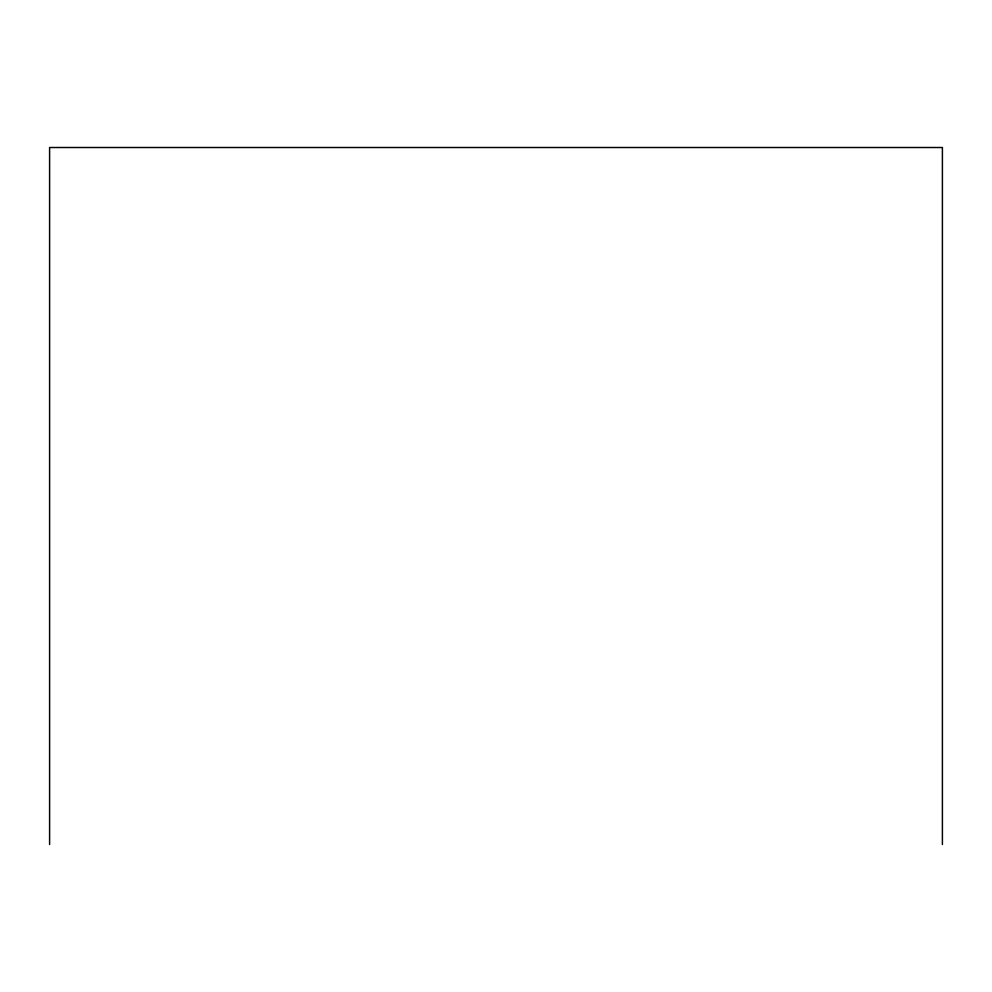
<?xml version="1.0" encoding="UTF-8"?>
<svg xmlns="http://www.w3.org/2000/svg" width="992" height="992" viewBox="0 0 992 992"><rect width="100%" height="100%" fill="white"/><g stroke="black" fill="none" stroke-linecap="round" stroke-linejoin="round"><path stroke-width="1.49" d="M942.4 844.49L942.4 147.51L49.6 147.51L49.6 844.49"/></g></svg>
